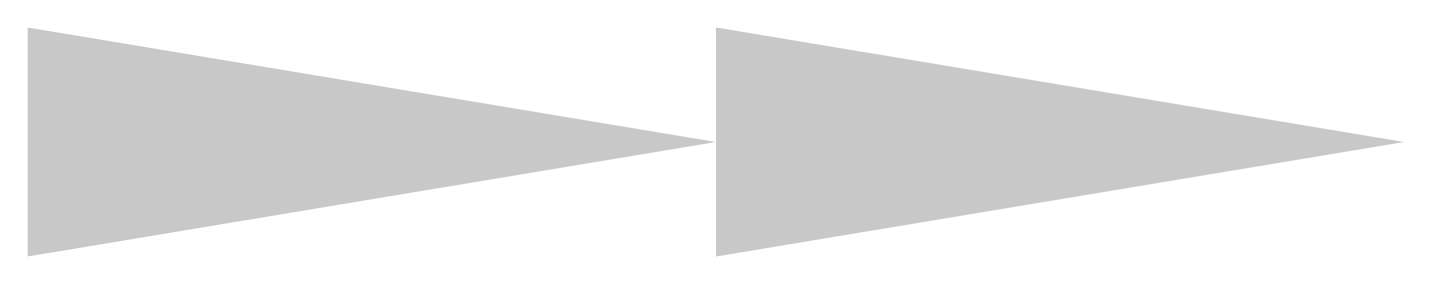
# Model space of a CAD drawing. Extents: x -2 to 0, y -0.17 to 0.17.
import ezdxf

# ---------------------------------------------------------------- set-up
doc = ezdxf.new("R2010")
doc.units = 0
doc.header["$LTSCALE"] = 750

msp = doc.modelspace()

# ---------------------------------------------------------------- linework, layer by layer
for points in [[(-2, 0.1667), (-2, -0.1667), (-1, 0)], [(-1, 0.1667), (-1, -0.1667), (0, 0)]]:
    msp.add_solid(points)

doc.saveas('drawing.dxf')
